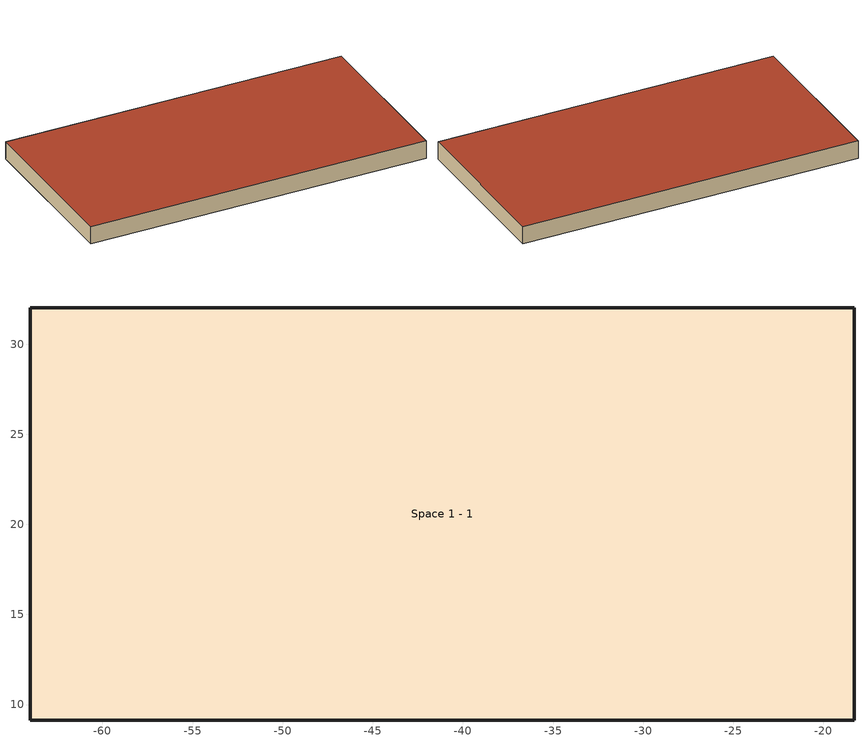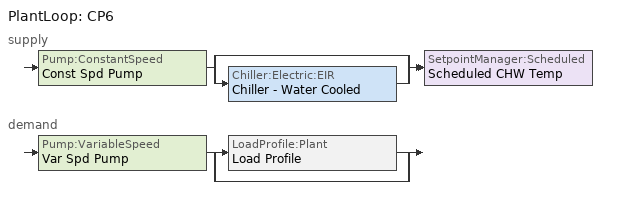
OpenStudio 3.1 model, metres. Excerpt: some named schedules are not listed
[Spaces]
Space 1 - 1
 floor ground: -18.29,32 -18.29,9.14 -64.01,9.14 -64.01,32 z0
 wall outside: -64.01,9.14 -18.29,9.14 -18.29,32 -64.01,32 -64.01,9.14 z0:2.44
 roof outside: -64.01,32 -64.01,9.14 -18.29,9.14 -18.29,32 z2.44
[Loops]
PlantLoop 'CP6'
 supply: Pump:ConstantSpeed 'Const Spd Pump' > split
  | bypass
  | Chiller:Electric:EIR 'Chiller - Water Cooled'
  join > SetpointManager:Scheduled 'Scheduled CHW Temp'
 demand: Pump:VariableSpeed 'Var Spd Pump' > split
  | LoadProfile:Plant 'Load Profile'
  | bypass
[Site]
BROOMFIELD-JEFFCO: Latitude {deg}=39.91; Longitude {deg}=39.91; Time Zone {hr}=-7; Elevation {m}=1728
[ClimateZones]
Climate Zone Institution Name 1=ASHRAE; Climate Zone Document Name 1=ANSI/ASHRAE Standard 169; Climate Zone Document Year 1=2006; Climate Zone Institution Name 2=CEC; Climate Zone Document Name 2=California Climate Zone Descriptions; Climate Zone Document Year 2=1995
[Building]
Building 1: North Axis {deg}=-0; Space Type=189.1-2009 - Office - BreakRoom - CZ1-3; Default Construction Set=189.1-2009 - CZ1 - Office; Default Schedule Set=189.1-2009 - Office - BreakRoom - CZ1-3 Schedule Set 1
[SizingPeriod:DesignDay]
Denver Centennial  Golden   N Ann Clg .4% Condns DB=>MWB: Maximum Dry-Bulb Temperature {C}=33; Daily Dry-Bulb Temperature Range {deltaC}=15.2; Humidity Indicating Conditions at Maximum Dry-Bulb=15.7; Barometric Pressure {Pa}=81198; Wind Speed {m/s}=4.9; Wind Direction {deg}=0; Sky Clearness=0; Rain Indicator=0; Snow Indicator=0; Day of Month=21; Month=7; Day Type=SummerDesignDay; Daylight Saving Time Indicator=0; Humidity Indicating Type=Wetbulb; Dry-Bulb Temperature Range Modifier Type=DefaultMultipliers; Solar Model Indicator=ASHRAETau; ASHRAE Taub=0.424; ASHRAE Taud=2.025
[DefaultConstructionSet]
189.1-2009 - CZ1 - Office: Default Exterior Surface Constructions=Default Surface Constructions 1; Default Interior Surface Constructions=Default Surface Constructions 2; Default Ground Contact Surface Constructions=Default Surface Constructions 3; Default Exterior SubSurface Constructions=Default Sub Surface Constructions 1; Default Interior SubSurface Constructions=Default Sub Surface Constructions 2; Interior Partition Construction=Interior Partition
[DefaultSurfaceConstructions]
Name | Floor Construction | Wall Construction | Roof Ceiling Construction
Default Surface Constructions 1 | ExtSlabCarpet 4in ClimateZone 1-8 | ASHRAE 189.1-2009 ExtWall Mass ClimateZone 1 | ASHRAE 189.1-2009 ExtRoof IEAD ClimateZone 1
Default Surface Constructions 2 | Interior Floor | Interior Wall | Interior Ceiling
Default Surface Constructions 3 | ExtSlabCarpet 4in ClimateZone 1-8 | ExtSlabCarpet 4in ClimateZone 1-8 | ExtSlabCarpet 4in ClimateZone 1-8
[DefaultSubSurfaceConstructions]
Name | Fixed Window Construction | Operable Window Construction | Door Construction | Tubular Daylight Dome Construction | Tubular Daylight Diffuser Construction
Default Sub Surface Constructions 1 | ASHRAE 189.1-2009 ExtWindow ClimateZone 1 | ASHRAE 189.1-2009 ExtWindow ClimateZone 1 | Exterior Door | Interior Window | Interior Window
Default Sub Surface Constructions 2 | Interior Window | Interior Window | Interior Door
[Construction]
Interior Partition; Interior Door: G05 25mm wood
ExtSlabCarpet 4in ClimateZone 1-8: MAT-CC05 4 HW CONCRETE, CP02 CARPET PAD
ASHRAE 189.1-2009 ExtWall Mass ClimateZone 1: 1IN Stucco, 8IN Concrete HW, Wall Insulation [31], 1/2IN Gypsum
ASHRAE 189.1-2009 ExtRoof IEAD ClimateZone 1: Roof Membrane, Roof Insulation [18], Metal Decking
Interior Floor: F16 Acoustic tile, F05 Ceiling air space resistance, M11 100mm lightweight concrete
Interior Wall: G01a 19mm gypsum board, F04 Wall air space resistance, G01a 19mm gypsum board
Interior Ceiling: M11 100mm lightweight concrete, F05 Ceiling air space resistance, F16 Acoustic tile
ASHRAE 189.1-2009 ExtWindow ClimateZone 1: Theoretical Glass [167]
Exterior Door: F08 Metal surface, I01 25mm insulation board
Interior Window: Clear 3mm
[Material] Thermal Absorptance=0.9
Name | Roughness | Thickness {m} | Conductivity {W/m-K} | Density {kg/m3} | Specific Heat {J/kg-K} | Solar Absorptance | Visible Absorptance
G05 25mm wood | MediumSmooth | 0.0254 | 0.15 | 608 | 1630 | 0.5 | 0.5
MAT-CC05 4 HW CONCRETE | Rough | 0.1016 | 1.311 | 2240 | 836.8 | 0.85 | 0.85
1IN Stucco | Smooth | 0.0253 | 0.6918 | 1858 | 837 | 0.92 | 0.92
8IN Concrete HW | MediumRough | 0.2033 | 1.7296 | 2243 | 837 | 0.65 | 0.65
Wall Insulation [31] | MediumRough | 0.0337 | 0.0432 | 91 | 837 | 0.5 | 0.5
1/2IN Gypsum | Smooth | 0.0127 | 0.16 | 784.9 | 830 | 0.4 | 0.4
Roof Membrane | VeryRough | 0.0095 | 0.16 | 1121.29 | 1460 | 0.7 | 0.7
Roof Insulation [18] | MediumRough | 0.1693 | 0.049 | 265 | 836.8 | 0.7 | 0.7
Metal Decking | MediumSmooth | 0.0015 | 45.006 | 7680 | 418.4 | 0.6 | 0.6
F16 Acoustic tile | MediumSmooth | 0.0191 | 0.06 | 368 | 590 | 0.3 | 0.3
M11 100mm lightweight concrete | MediumRough | 0.1016 | 0.53 | 1280 | 840 | 0.5 | 0.5
G01a 19mm gypsum board | MediumSmooth | 0.019 | 0.16 | 800 | 1090 | 0.4 | 0.4
F08 Metal surface | Smooth | 0.0008 | 45.28 | 7824 | 500 | 0.7 | 0.7
I01 25mm insulation board | MediumRough | 0.0254 | 0.03 | 43 | 1210 | 0.6 | 0.6
[Material:NoMass]
CP02 CARPET PAD: Roughness=Smooth; Thermal Resistance {m2-K/W}=0.1; Thermal Absorptance=0.9; Solar Absorptance=0.8; Visible Absorptance=0.8
[Material:AirGap]
Name | Thermal Resistance {m2-K/W}
F05 Ceiling air space resistance | 0.18
F04 Wall air space resistance | 0.15
[WindowMaterial:Glazing] Optical Data Type=SpectralAverage; Thickness {m}=0.003; Back Side Solar Reflectance at Normal Incidence=0; Back Side Visible Reflectance at Normal Incidence=0; Infrared Transmittance at Normal Incidence=0; Dirt Correction Factor for Solar and Visible Transmittance=1; Solar Diffusing=No
Name | Solar Transmittance at Normal Incidence | Front Side Solar Reflectance at Normal Incidence | Visible Transmittance at Normal Incidence | Front Side Visible Reflectance at Normal Incidence | Front Side Infrared Hemispherical Emissivity | Back Side Infrared Hemispherical Emissivity | Conductivity {W/m-K}
Theoretical Glass [167] | 0.2374 | 0.7126 | 0.2512 | 0.6988 | 0.985 | 0.985 | 2.1073
Clear 3mm | 0.837 | 0.075 | 0.898 | 0.081 | 0.84 | 0.84 | 0.9
[Space]
Space 1 - 1: Default Schedule Set=189.1-2009 - Office - OpenOffice - CZ1-3 Schedule Set; Building Story=Story 1; Thermal Zone=Thermal Zone 1
[BuildingStory]
Story 1: Nominal Z Coordinate {m}=0; Nominal Floor to Floor Height {m}=2.4384; Nominal Floor to Ceiling Height {m}=2.4384
[SpaceType]
189.1-2009 - Office - BreakRoom - CZ1-3: Default Schedule Set=189.1-2009 - Office - BreakRoom - CZ1-3 Schedule Set; Design Specification Outdoor Air Object=189.1-2009 - Office - BreakRoom - CZ1-3 Ventilation; Standards Building Type=Office; Standards Space Type=BreakRoom
[DefaultScheduleSet] People Activity Level Schedule=Office Activity; Lighting Schedule=Office Bldg Light; Electric Equipment Schedule=Office Bldg Equip; Infiltration Schedule=Office Infil Quarter On
Name | Number of People Schedule
189.1-2009 - Office - BreakRoom - CZ1-3 Schedule Set; 189.1-2009 - Office - BreakRoom - CZ1-3 Schedule Set 1 | Office Misc Occ
189.1-2009 - Office - OpenOffice - CZ1-3 Schedule Set | Office Work Occ
[DesignSpecification:OutdoorAir]
189.1-2009 - Office - BreakRoom - CZ1-3 Ventilation: Outdoor Air Method=Sum; Outdoor Air Flow per Person {m3/s-person}=0.00707921
[People]
189.1-2009 - Office - BreakRoom - CZ1-3 People: People Definition=189.1-2009 - Office - BreakRoom - CZ1-3 People Definition; Space or SpaceType=189.1-2009 - Office - BreakRoom - CZ1-3; Multiplier=1
[People:Definition]
189.1-2009 - Office - BreakRoom - CZ1-3 People Definition: Number of People Calculation Method=People/Area; People per Space Floor Area {person/m2}=0; Fraction Radiant=0.3
[Lights]
189.1-2009 - Office - BreakRoom - CZ1-3 Lights: Lights Definition=189.1-2009 - Office - BreakRoom - CZ1-3 Lights Definition; Space or SpaceType=189.1-2009 - Office - BreakRoom - CZ1-3
[Lights:Definition]
189.1-2009 - Office - BreakRoom - CZ1-3 Lights Definition: Design Level Calculation Method=Watts/Area; Watts per Space Floor Area {W/m2}=0
[ElectricEquipment]
189.1-2009 - Office - BreakRoom - CZ1-3 Electric Equipment: Electric Equipment Definition=189.1-2009 - Office - BreakRoom - CZ1-3 Electric Equipment Definition; Space or SpaceType=189.1-2009 - Office - BreakRoom - CZ1-3
[ElectricEquipment:Definition]
189.1-2009 - Office - BreakRoom - CZ1-3 Electric Equipment Definition: Design Level Calculation Method=Watts/Area; Watts per Space Floor Area {W/m2}=0
[SpaceInfiltration:DesignFlowRate]
189.1-2009 - Office - BreakRoom - CZ1-3 Infiltration: Space or SpaceType=189.1-2009 - Office - BreakRoom - CZ1-3; Design Flow Rate Calculation Method=Flow/ExteriorArea; Flow per Exterior Surface Area {m3/s-m2}=0.00030226
[ThermalZone]
Thermal Zone 1: Use Ideal Air Loads=No
[Sizing:Zone]
Thermal Zone 1: Zone Cooling Design Supply Air Temperature Input Method=SupplyAirTemperature; Zone Cooling Design Supply Air Temperature {C}=14; Zone Cooling Design Supply Air Temperature Difference {deltaC}=11.11; Zone Heating Design Supply Air Temperature Input Method=SupplyAirTemperature; Zone Heating Design Supply Air Temperature {C}=40; Zone Heating Design Supply Air Temperature Difference {deltaC}=11.11; Zone Cooling Design Supply Air Humidity Ratio {kg-H2O/kg-air}=0.0085; Zone Heating Design Supply Air Humidity Ratio {kg-H2O/kg-air}=0.008; Cooling Design Air Flow Method=DesignDay; Heating Design Air Flow Method=DesignDay; Account for Dedicated Outdoor Air System=No; Dedicated Outdoor Air System Control Strategy=NeutralSupplyAir; Dedicated Outdoor Air Low Setpoint Temperature for Design {C}=autosize; Dedicated Outdoor Air High Setpoint Temperature for Design {C}=autosize
[PlantLoop]
CP6: Glycol Concentration=0; Plant Loop Volume {m3}=Autocalculate; Load Distribution Scheme=Optimal; Common Pipe Simulation=CommonPipe
[Sizing:Plant]
CP6: Loop Type=Cooling; Design Loop Exit Temperature {C}=6.7; Loop Design Temperature Difference {deltaC}=5.667; Sizing Option=NonCoincident; Zone Timesteps in Averaging Window=1; Coincident Sizing Factor Mode=None
[SetpointManager:Scheduled]
Scheduled CHW Temp: Control Variable=Temperature; Schedule=Chilled Water Temperature
[AvailabilityManager:Scheduled]
AVM Scheduled: Schedule=Plant Availability
[LoadProfile:Plant]
Load Profile: Load Schedule=CP6 Load; Peak Flow Rate {m3/s}=0.226; Flow Rate Fraction Schedule=CP6 Flow
[Pump:ConstantSpeed]
Const Spd Pump: Rated Flow Rate {m3/s}=autosize; Rated Pump Head {Pa}=179352; Rated Power Consumption {W}=autosize; Motor Efficiency=0.9; Fraction of Motor Inefficiencies to Fluid Stream=0; Pump Control Type=Intermittent; Design Power Sizing Method=PowerPerFlowPerPressure; Design Electric Power per Unit Flow Rate {W/(m3/s)}=348701.1; Design Shaft Power per Unit Flow Rate per Unit Head {W-s/m3-Pa}=1.28205
[Pump:VariableSpeed]
Var Spd Pump: Skin Loss Radiative Fraction=0.5; Design Power Sizing Method=PowerPerFlowPerPressure; Design Electric Power per Unit Flow Rate {W/(m3/s)}=348701.1; Design Shaft Power per Unit Flow Rate per Unit Head {W-s/m3-Pa}=1.28205; Design Minimum Flow Rate Fraction=0
[Chiller:Electric:EIR]
Chiller - Water Cooled: Reference Capacity {W}=Autosize; Reference COP {W/W}=5.5; Reference Chilled Water Flow Rate {m3/s}=Autosize; Cooling Capacity Function of Temperature Curve=Water Cooled Chiller CCFofT; Electric Input to Cooling Output Ratio Function of Temperature Curve=Water Cooled Chiller EItoCoolingOutputRatioFofT; Electric Input to Cooling Output Ratio Function of Part Load Ratio Curve=Water Cooled Chiller EItoCoolingOutputRatioFofPLR; Condenser Type=AirCooled; Design Heat Recovery Water Flow Rate {m3/s}=Autosize; Sizing Factor=1; Basin Heater Capacity {W/K}=0; Basin Heater Setpoint Temperature {C}=10; Condenser Heat Recovery Relative Capacity Fraction=1
[Schedule:Ruleset]
Name | Default Day Schedule | Summer Design Day Schedule | Winter Design Day Schedule
Office Misc Occ | Office Bldg Occ Default Schedule 1 | Office Bldg Occ Summer Design Day 1 | Office Bldg Occ Winter Design Day 1
Office Activity | Office Activity Default Schedule | Office Activity Summer Design Day | Office Activity Winter Design Day
Office Bldg Light | Office Bldg Light Default Schedule | Office Bldg Light Summer Design Day | Office Bldg Light Winter Design Day
Office Bldg Equip | Office Bldg Equip Default Schedule | Office Bldg Equip Summer Design Day | Office Bldg Equip Winter Design Day
Office Infil Quarter On | Office Infil Quarter On Default Schedule | Office Infil Quarter On Summer Design Day | Office Infil Quarter On Winter Design Day
Chilled Water Temperature | Chilled Water Temperature Default | Chilled Water Temperature Summer Design Day | Chilled Water Temperature Winter Design Day
Plant Availability | Schedule Day 3
Office Work Occ | Office Bldg Occ Default Schedule | Office Bldg Occ Summer Design Day | Office Bldg Occ Winter Design Day
[Schedule:Day]
Office Bldg Occ Default Schedule 1: 6, 0, 0, 7, 0, 0.1, 8, 0, 0.2, 20, 0, 0.4, 22, 0, 0.1, 24, 0, 0.05
Office Bldg Occ Summer Design Day 1; Office Bldg Occ Summer Design Day: 6, 0, 0, 22, 0, 1, 24, 0, 0.05
Office Bldg Occ Winter Design Day 1; Office Bldg Occ Rule 1 Day Schedule 1; Office Bldg Light Winter Design Day; Office Bldg Equip Winter Design Day; Schedule Day 12; Schedule Day 16; Office Bldg Occ Winter Design Day; Office Bldg Occ Rule 1 Day Schedule: 24, 0, 0
Office Bldg Occ Rule 2 Day Schedule 1: 6, 0, 0, 8, 0, 0.1, 14, 0, 0.25, 17, 0, 0.1, 24, 0, 0
Office Activity Default Schedule; Office Activity Summer Design Day; Office Activity Winter Design Day: 24, 0, 132
Office Bldg Light Default Schedule: 5, 0, 0.05, 7, 0, 0.1, 8, 0, 0.3, 17, 0, 0.9, 18, 0, 0.7, 20, 0, 0.5, 22, 0, 0.3, 23, 0, 0.1, 24, 0, 0.05
Office Bldg Light Summer Design Day; Office Bldg Equip Summer Design Day; Office Infil Quarter On Rule 1 Day Schedule; Schedule Day 3; Schedule Day 14: 24, 0, 1
Office Bldg Light Rule 1 Day Schedule: 24, 0, 0.05
Office Bldg Light Rule 2 Day Schedule: 6, 0, 0.05, 8, 0, 0.1, 14, 0, 0.5, 17, 0, 0.15, 24, 0, 0.05
Office Bldg Equip Default Schedule: 8, 0, 0.4, 12, 0, 0.9, 13, 0, 0.8, 17, 0, 0.9, 18, 0, 0.8, 20, 0, 0.6, 22, 0, 0.5, 24, 0, 0.4
Office Bldg Equip Rule 1 Day Schedule: 24, 0, 0.3
Office Bldg Equip Rule 2 Day Schedule: 6, 0, 0.3, 8, 0, 0.4, 14, 0, 0.5, 17, 0, 0.35, 24, 0, 0.3
Office Infil Quarter On Default Schedule; Office Infil Quarter On Summer Design Day: 6, 0, 1, 22, 0, 0.25, 24, 0, 1
Office Infil Quarter On Winter Design Day; Office Infil Quarter On Rule 2 Day Schedule: 6, 0, 1, 18, 0, 0.25, 24, 0, 1
Chilled Water Temperature Default; Chilled Water Temperature Summer Design Day; Chilled Water Temperature Winter Design Day: 24, 0, 6.7
Office Bldg Occ Default Schedule: 6, 0, 0, 7, 0, 0.1, 8, 0, 0.2, 12, 0, 0.85, 13, 0, 0.5, 17, 0, 0.85, 18, 0, 0.7, 20, 0, 0.4, 22, 0, 0.1, 24, 0, 0.05
Office Bldg Occ Rule 2 Day Schedule: 6, 0, 0, 8, 0, 0.1, 14, 0, 0.4, 17, 0, 0.1, 24, 0, 0
[Schedule:Rule] Date Specification Type=DateRange
Name | Schedule Ruleset | Rule Order | Day Schedule | Apply Sunday | Apply Monday | Apply Tuesday | Apply Wednesday | Apply Thursday | Apply Friday | Apply Saturday | Start Month | Start Day | End Month | End Day
Office Misc Occ Rule 1 | Office Misc Occ | 0 | Office Bldg Occ Rule 1 Day Schedule 1 | Yes | No | No | No | No | No | No | 1 | 1 | 12 | 31
Office Misc Occ Rule 2 | Office Misc Occ | 1 | Office Bldg Occ Rule 2 Day Schedule 1 | No | No | No | No | No | No | Yes | 1 | 1 | 12 | 31
Office Bldg Light Rule 1 | Office Bldg Light | 0 | Office Bldg Light Rule 1 Day Schedule | Yes | No | No | No | No | No | No | 1 | 1 | 12 | 31
Office Bldg Light Rule 2 | Office Bldg Light | 1 | Office Bldg Light Rule 2 Day Schedule | No | No | No | No | No | No | Yes | 1 | 1 | 12 | 31
Office Bldg Equip Rule 1 | Office Bldg Equip | 0 | Office Bldg Equip Rule 1 Day Schedule | Yes | No | No | No | No | No | No | 1 | 1 | 12 | 31
Office Bldg Equip Rule 2 | Office Bldg Equip | 1 | Office Bldg Equip Rule 2 Day Schedule | No | No | No | No | No | No | Yes | 1 | 1 | 12 | 31
Office Infil Quarter On Rule 1 | Office Infil Quarter On | 0 | Office Infil Quarter On Rule 1 Day Schedule | Yes | No | No | No | No | No | No | 1 | 1 | 12 | 31
Office Infil Quarter On Rule 2 | Office Infil Quarter On | 1 | Office Infil Quarter On Rule 2 Day Schedule | No | No | No | No | No | No | Yes | 1 | 1 | 12 | 31
Fall Off | Plant Availability | 2 | Schedule Day 12 | Yes | Yes | Yes | Yes | Yes | Yes | Yes | 11 | 1 | 12 | 31
Summer On | Plant Availability | 1 | Schedule Day 14 | Yes | Yes | Yes | Yes | Yes | Yes | Yes | 3 | 15 | 10 | 31
Winter Off | Plant Availability | 0 | Schedule Day 16 | Yes | Yes | Yes | Yes | Yes | Yes | Yes | 1 | 1 | 3 | 14
Office Work Occ Rule 1 | Office Work Occ | 0 | Office Bldg Occ Rule 1 Day Schedule | Yes | No | No | No | No | No | No | 1 | 1 | 12 | 31
Office Work Occ Rule 2 | Office Work Occ | 1 | Office Bldg Occ Rule 2 Day Schedule | No | No | No | No | No | No | Yes | 1 | 1 | 12 | 31
[Curve:Biquadratic] Minimum Value of x=5; Maximum Value of x=10; Minimum Value of y=24; Maximum Value of y=35
Name | Coefficient1 Constant | Coefficient2 x | Coefficient3 x**2 | Coefficient4 y | Coefficient5 y**2 | Coefficient6 x*y
Water Cooled Chiller CCFofT | 0.258 | 0.0389 | -0.000217 | 0.0469 | -0.000943 | -0.000343
Water Cooled Chiller EItoCoolingOutputRatioFofT | 0.934 | -0.0582 | 0.0045 | 0.00243 | 0.000486 | -0.00122
[Curve:Quadratic]
Water Cooled Chiller EItoCoolingOutputRatioFofPLR: Coefficient1 Constant=0.222903; Coefficient2 x=0.313387; Coefficient3 x**2=0.46371; Minimum Value of x=0; Maximum Value of x=1
